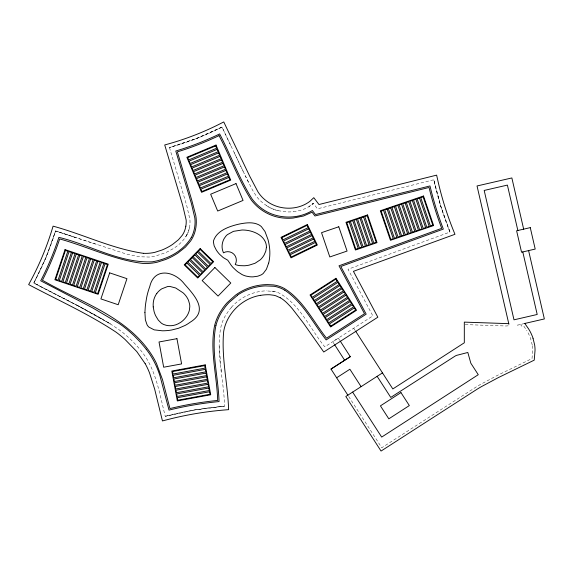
<?xml version="1.0" encoding="UTF-8"?>
<svg xmlns="http://www.w3.org/2000/svg" width="573" height="573" viewBox="0 0 573 573"><rect width="100%" height="100%" fill="white"/><g stroke="black" fill="none" stroke-linecap="round" stroke-linejoin="round"><path stroke-width="0.43" stroke-dasharray="2.87 2.15" d="M231.413 307.45A54.707 54.707 0 0 0 228.491 311.032L224.967 316.454A44.408 44.408 0 0 0 221.479 324.504C215.047 351.356 224.072 379.068 224.516 406.171L194.662 409.939L165.26 416.277C159.308 393.236 155.985 367.809 139.748 349.201C134.254 342.604 127.98 336.673 121.275 331.33C94.158 311.87 62.851 299.156 33.843 282.976A289.215 289.215 0 0 0 55.588 230.962L126.418 254.061L138.953 256.733L149.08 257.055A42.696 42.696 0 0 0 155.19 256.145L165.296 252.765A62.149 62.149 0 0 0 170.976 249.892C181.326 244.463 190.358 234.314 190.007 222.03A25.771 25.771 0 0 0 189.899 219.38L186.726 205.6L169.472 147.569A289.229 289.229 0 0 0 222.002 127.099L244.306 173.777M189.405 227.846L188.875 230.024A25.67 25.67 0 0 1 187.063 234.615L185.681 237L188.109 232.287M293.347 211.688C300.596 210.9 307.902 208.386 313.309 203.343L317.456 208.816L433.768 179.764A332.498 332.498 0 0 0 449.948 232.079L348.019 269.26L372.844 315.902L324.791 346.83C309.893 328.673 299.923 303.762 278.141 292.595A25.069 25.069 0 0 0 274.288 291.485L266.789 290.926M312.127 204.389L313.309 203.343L308.833 206.731M222.002 127.099L196.238 138.616L169.472 147.569L196.238 138.616L222.002 127.099L231.492 147.053M165.26 416.277L194.662 409.939L224.516 406.171A346.235 346.235 0 0 0 165.26 416.277M524.782 323.459L517.548 325.127L521.473 324.827L521.888 326.395L523.779 326.087L526.666 330.327M465.183 324.59L506.002 326.001L509.239 325.758L508.917 324.361M271.767 291.091L276.845 292.144M278.113 210.714L287.324 211.931A46.334 46.334 0 0 0 293.347 211.688M74.777 237.215L55.588 230.962L45.99 257.499L33.843 282.976L76.696 305.094L110.704 324.06L76.696 305.094L33.843 282.976L45.99 257.499L55.588 230.962L97.618 244.793M76.696 305.094L102.481 319.161M266.588 205.678L267.813 206.445A38.112 38.112 0 0 0 278.113 210.714A38.233 38.233 0 0 1 266.588 205.678L262.233 202.419A43.885 43.885 0 0 1 259.533 199.905L258.738 199.067A34.824 34.824 0 0 1 256.539 196.453L252.457 189.992L245.459 176.147M353.72 328.207L355.16 330.442M339.768 340.348L338.335 338.113L332.72 341.737L334.152 343.965M348.699 396.487L381.768 447.749L476.199 386.947A188.71 188.71 0 0 1 480.432 384.454L497.249 375.473L532.016 358.555L532.646 350.418A29.538 29.538 0 0 0 532.231 344.967M248.474 182.286L233.512 151.279M532.217 344.967L530.72 338.994A40.067 40.067 0 0 0 526.644 330.342M221.106 368.675L221.593 373.668M220.669 364.106L219.244 346.436M231.334 307.379A49.163 49.163 0 0 1 266.782 290.805M449.963 232.072L440.809 206.33L433.768 179.764L440.809 206.33L449.963 232.072"/><path stroke-width="0.86" d="M185.838 226.22L185.351 228.491A22.032 22.032 0 0 1 182.293 235.238L178.468 239.729L172.559 244.442A58.453 58.453 0 0 1 161.901 250.064L154.939 252.313A41.22 41.22 0 0 1 143.4 253.323M215.906 325.521C210.814 350.69 218.256 376.296 219.051 401.573L217.804 401.694A350.862 350.862 0 0 0 170.253 409.795L169.014 410.096L159.924 375.673A114.199 114.199 0 0 0 157.432 368.79L156.379 366.297A83.751 83.751 0 0 0 146.244 349.286M268.63 263.15L266.416 269.253L263.258 273.421A11.317 11.317 0 0 1 261.13 274.911L257.764 276.207L253.123 276.852A25.713 25.713 0 0 1 249.448 276.709L246.118 276.1A20.47 20.47 0 0 1 241.964 274.51L237.967 271.939A46.7 46.7 0 0 1 236.405 270.7L233.039 267.512A26.265 26.265 0 0 1 230.153 263.745L227.782 260.228L223.212 257.564L219.538 254.247A29.13 29.13 0 0 1 216.179 249.842L214.166 245.874L213.414 242.093A7.32 7.32 0 0 1 213.643 240.438C216.558 232.072 225.54 227.961 233.433 225.569A73.1 73.1 0 0 1 240.495 223.807C246.44 222.718 253.008 221.923 258.624 224.723A13 13 0 0 1 261.41 226.672L264.998 231.535L268.006 239.586A55.316 55.316 0 0 1 269.417 246.712A44.952 44.952 0 0 1 268.687 263.165M191.246 237.551C183.124 251.253 167.531 259.225 152.21 261.818C119.535 263.243 89.94 244.814 58.876 237.358L58.482 238.554A293.784 293.784 0 0 1 41.299 279.66L40.719 280.791L92.919 308.023L119.134 323.494A102.187 102.187 0 0 1 125.473 328.193A126.275 126.275 0 0 1 130.558 332.512L131.289 333.171A150.52 150.52 0 0 1 134.218 335.893L140.521 342.346L146.273 349.265M237.48 295.31L229.214 302.365A59.148 59.148 0 0 0 225.497 306.612L221.78 311.884A50.08 50.08 0 0 0 215.906 325.521M533.012 338.292L534.609 344.767A31.866 31.866 0 0 1 535.032 350.389L534.237 360.138L498.345 377.6L481.628 386.524A184.936 184.936 0 0 0 477.445 388.988L381.059 451.058L345.813 396.487L382.485 372.887M347.926 395.284L331.001 369.055L350.282 356.678L340.247 341.085M331.008 369.069L350.282 356.678M336.623 377.779L349.895 369.234L361.09 386.625M524.467 323.53L544.35 318.946L528.6 250.587M260.686 295.303C242.508 298.067 226.808 313.195 223.699 331.366C221.185 357.48 227.782 383.566 228.62 409.652L224.831 409.96A342.439 342.439 0 0 0 166.22 419.952L162.446 420.94L154.681 389.189L149.61 373.13A74.304 74.304 0 0 0 145.177 363.654M508.76 323.659L464.316 322.126L464.316 342.776L392.82 388.952L355.64 331.187M143.4 253.33C112.215 248.789 83.386 234.364 53.088 226.156L51.957 229.845A285.418 285.418 0 0 1 30.498 281.178L28.65 284.602C57.873 300.094 88.256 313.768 115.904 332.054A84.761 84.761 0 0 1 118.339 333.866L121.161 336.122A134.813 134.813 0 0 1 125.1 339.524L136.789 351.586L145.162 363.662M280.24 297.788L276.071 295.89A20.692 20.692 0 0 0 273.937 295.296L269.847 294.751A44.336 44.336 0 0 0 260.694 295.353M284.76 290.167C302.988 302.351 313.016 323.036 326.166 339.918L366.183 314.162L340.806 266.495L443.344 229.093L442.886 227.896A337.146 337.146 0 0 1 430.287 187.178L429.979 185.939L315.437 214.546L312.385 210.513C299.966 218.184 283.757 219.015 270.363 213.428C263.215 210.341 256.905 205.349 252.22 199.132C239.199 178.604 230.919 155.398 219.638 133.924L218.492 134.476A293.799 293.799 0 0 1 177.007 150.649L175.796 151.014L191.439 203.644L194.849 218.055A33.986 33.986 0 0 1 191.31 237.58M524.782 323.459L528.521 328.787A42.774 42.774 0 0 1 533.048 338.278M377.106 376.282L390.757 397.418L455.334 355.948A14.404 14.404 0 0 1 456.531 355.382L467.826 352.474L470.827 363.189L478.262 374.706L381.682 437.084L352.624 392.09M334.625 344.695L344.66 360.288M219.036 135.622C230.174 156.73 238.282 179.571 251.11 199.762C258.924 210.298 271.387 217.296 284.516 218.127A52.229 52.229 0 0 0 293.054 218.084L303.568 216L312.063 212.189L314.928 215.978L429.048 187.471A338.414 338.414 0 0 0 441.697 228.348L339.001 265.808L364.514 313.725L326.51 338.192C313.202 321.26 303.167 300.109 284.294 288.455A31.823 31.823 0 0 0 273.529 284.91L267.605 284.58A56.183 56.183 0 0 0 255.336 286.027A54.041 54.041 0 0 0 235.467 295.202L227.359 302.494A60.294 60.294 0 0 0 223.04 307.744L219.731 312.837A51.104 51.104 0 0 0 214.646 325.371C209.611 350.21 216.945 375.501 217.683 400.434A352.13 352.13 0 0 0 169.952 408.563L162.488 379.598L156.508 363.533A81.029 81.029 0 0 0 153.084 357.108C128.746 316.826 80.9 302.472 42.423 280.24A295.052 295.052 0 0 0 59.685 238.948C87.569 246.619 114.156 260.049 143.064 263.451A50.89 50.89 0 0 0 157.274 262.19L165.654 259.49A68.237 68.237 0 0 0 178.217 252.858L185.444 247.092L190.687 240.911A32.16 32.16 0 0 0 195.121 231.22L195.5 229.608A36.873 36.873 0 0 0 195.751 215.398L191.74 200.106L177.372 151.859A295.066 295.066 0 0 0 219.036 135.622M523.658 229.15L511.861 177.945L477.037 185.967L508.845 324.017M517.856 230.489L507.392 185.093L484.185 190.444L513.995 319.827L537.202 314.477L522.791 251.927M153.199 306.906L154.073 311.504A28.263 28.263 0 0 0 155.684 315.795L158.248 320.063L161.206 323.022A12.828 12.828 0 0 0 163.964 324.583L166.385 325.342A17.806 17.806 0 0 0 178.01 323.888L180.688 322.348A23.099 23.099 0 0 0 185.337 318.101L186.289 316.876A18.809 18.809 0 0 0 189.369 310.222L189.785 306.791A15.063 15.063 0 0 0 189.584 304.105L188.488 300.302A20.678 20.678 0 0 0 183.088 292.832L175.718 287.997L169.787 286.414A11.467 11.467 0 0 0 167.631 286.543L161.794 288.813A18.243 18.243 0 0 0 156.837 293.419M185.817 226.22A25.592 25.592 0 0 0 186.161 220.075L182.644 205.17L164.723 144.962L168.441 143.916A285.433 285.433 0 0 0 220.283 123.711L223.756 121.942L249.563 175.897L257.95 191.833A34.538 34.538 0 0 0 263.021 198.05A40.389 40.389 0 0 0 265.27 200.006C277.447 210.255 296.95 211.072 309.699 201.467A22.941 22.941 0 0 0 310.709 200.571L313.789 197.678L318.968 204.518L436.633 175.137L437.478 178.941A328.694 328.694 0 0 0 453.479 230.661L454.962 234.3L353.426 271.337L377.843 317.198L323.759 352.015L303.489 323.193L292.517 308.954A100.039 100.039 0 0 0 289.902 305.975L287.603 303.583A37.474 37.474 0 0 0 280.283 297.724M153.263 306.899A19.726 19.726 0 0 1 156.801 293.39M284.745 290.182A30.978 30.978 0 0 0 274.188 286.278L265.22 285.92A54.335 54.335 0 0 0 237.394 295.181M144.919 312.414L145.363 319.87L147.118 324.92A9.669 9.669 0 0 0 148.951 327.14L154.187 329.855L162.274 330.793A52.931 52.931 0 0 0 171.571 330.019L178.432 328.308L185.108 325.435A41.772 41.772 0 0 0 190.043 322.312C209.209 310.795 194.419 295.396 184.427 283.993C174.521 271.072 154.323 266.889 149.754 286.586A72.248 72.248 0 0 0 146.645 297.595L145.685 303.468A113.168 113.168 0 0 0 145.256 307.214L144.919 312.414M266.416 247.307L265.808 251.103L264.146 254.942A20.535 20.535 0 0 1 260.3 259.805L255.049 263.272L249.14 265.149A33.427 33.427 0 0 1 244.342 265.772L239.65 265.621A19.439 19.439 0 0 1 235.216 264.504A8.574 8.574 0 0 0 223.449 252.829L222.611 250.408A15.127 15.127 0 0 1 222.209 244.506A16.488 16.488 0 0 1 224.251 238.432L225.848 236.169A13.802 13.802 0 0 1 227.366 234.651L233.469 231.334L242.121 229.995A34.165 34.165 0 0 1 250.415 230.991C256.418 232.488 262.534 235.854 265.256 241.663A13.007 13.007 0 0 1 266.416 247.307M65.028 249.62L54.893 279.767L98.126 294.307L108.261 264.153L65.028 249.62M65.429 250.422L55.696 279.373L58.095 280.176L67.829 251.225L65.429 250.422M69.032 251.633L59.298 280.584L61.698 281.386L71.432 252.442L69.032 251.633M72.635 252.843L62.901 281.794L65.301 282.604L75.034 253.653L72.635 252.843M76.238 254.054L66.504 283.005L68.903 283.814L78.637 254.863L76.238 254.054M79.84 255.264L70.107 284.215L72.506 285.025L82.24 256.074L79.84 255.264M83.443 256.475L73.709 285.426L76.109 286.235L85.843 257.284L83.443 256.475M87.046 257.685L77.312 286.636L79.711 287.445L89.445 258.495L87.046 257.685M90.649 258.903L80.915 287.847L83.314 288.656L93.048 259.705L90.649 258.903M94.251 260.113L84.518 289.057L86.917 289.866L96.651 260.916L94.251 260.113M97.854 261.324L88.12 290.275L90.52 291.077L100.254 262.126L97.854 261.324M101.457 262.534L91.723 291.485L94.122 292.287L103.856 263.344L101.457 262.534M105.06 263.745L95.326 292.696L97.725 293.505L107.459 264.554L105.06 263.745M109.672 272.863L100.912 298.927L118.196 304.736L126.955 278.679L109.672 272.863M200.156 248.539L184.234 264.862L197.742 278.034L213.657 261.703L200.156 248.539M186.898 263.036L185.129 264.855L197.728 277.139L199.497 275.319L186.898 263.036M189.556 260.314L187.786 262.133L200.378 274.417L202.147 272.598L189.556 260.314M192.206 257.592L190.437 259.411L203.035 271.695L204.805 269.876L192.206 257.592M194.856 254.87L193.094 256.69L205.686 268.973L207.455 267.154L194.856 254.87M197.513 252.156L195.744 253.968L208.343 266.252L210.112 264.44L197.513 252.156M200.163 249.434L198.394 251.246L210.993 263.53L212.762 261.718L200.163 249.434M214.896 267.519L202.169 280.577L218.062 296.069L230.79 283.019L214.896 267.519M400.957 392.598L380.429 405.856L388.816 418.834L409.337 405.577L400.957 392.598M335.971 278.292L310.036 294.988L330.607 326.947L356.542 310.251L335.971 278.292M335.778 279.166L310.91 295.174L312.285 297.308L337.153 281.3L335.778 279.166M337.834 282.367L312.973 298.368L314.341 300.503L339.209 284.495L337.834 282.367M339.896 285.562L315.028 301.57L316.396 303.697L341.264 287.689L339.896 285.562M341.952 288.756L317.084 304.764L318.459 306.892L343.32 290.891L341.952 288.756M344.008 291.951L319.14 307.959L320.515 310.086L345.383 294.085L344.008 291.951M346.063 295.145L321.195 311.153L322.57 313.288L347.439 297.28L346.063 295.145M348.126 298.347L323.258 314.348L324.626 316.482L349.494 300.474L348.126 298.347M350.182 301.541L325.314 317.549L326.682 319.677L351.55 303.669L350.182 301.541M352.237 304.736L327.369 320.744L328.744 322.871L353.613 306.87L352.237 304.736M354.293 307.93L329.425 323.938L330.8 326.073L355.668 310.065L354.293 307.93M307.329 224.516L281.014 237.344L291.005 257.843L317.32 245.022L307.329 224.516M307.035 225.368L281.859 237.63L282.969 239.908L308.145 227.646L307.035 225.368M308.704 228.785L283.528 241.047L284.638 243.324L309.814 231.062L308.704 228.785M310.365 232.201L285.189 244.47L286.299 246.748L311.476 234.479L310.365 232.201M312.034 235.618L286.858 247.887L287.968 250.165L313.144 237.895L312.034 235.618M313.696 239.034L288.52 251.303L289.63 253.581L314.806 241.312L313.696 239.034M315.365 242.451L290.189 254.72L291.299 256.998L316.475 244.728L315.365 242.451M216.028 145.055L186.87 157.274L201.56 192.335L230.718 180.115L216.028 145.055M215.692 145.886L187.7 157.618L188.675 159.953L216.666 148.221L215.692 145.886M217.16 149.395L189.169 161.12L190.15 163.455L218.134 151.73L217.16 149.395M218.628 152.898L190.637 164.63L191.618 166.965L219.609 155.233L218.628 152.898M220.096 156.4L192.105 168.133L193.087 170.468L221.078 158.742L220.096 156.4M221.565 159.91L193.574 171.635L194.555 173.977L222.546 162.245L221.565 159.91M223.033 163.412L195.042 175.145L196.023 177.48L224.014 165.755L223.033 163.412M224.501 166.922L196.51 178.647L197.492 180.989L225.483 169.257L224.501 166.922M225.97 170.425L197.979 182.157L198.96 184.492L226.951 172.76L225.97 170.425M227.438 173.934L199.447 185.659L200.428 187.994L228.419 176.269L227.438 173.934M228.914 177.437L200.922 189.169L201.897 191.504L229.888 179.772L228.914 177.437M236.012 183.596L210.656 194.218L217.704 211.036L243.059 200.414L236.012 183.596M367.558 214.932L345.977 222.303L355.439 250.007L377.02 242.637L367.558 214.932M423.519 196.009L380.35 210.749L390.442 240.295L433.611 225.554L423.519 196.009M349.179 221.88L346.78 222.696L355.833 249.198L358.232 248.381L349.179 221.88M352.775 220.648L350.382 221.472L359.429 247.973L361.828 247.149L352.775 220.648M356.377 219.423L353.978 220.24L363.024 246.741L365.424 245.924L356.377 219.423M359.973 218.191L357.573 219.015L366.627 245.516L369.019 244.692L359.973 218.191M363.569 216.966L361.169 217.783L370.222 244.284L372.622 243.468L363.569 216.966M367.164 215.734L364.765 216.558L373.818 243.059L376.217 242.236L367.164 215.734M383.552 210.327L381.16 211.143L390.836 239.493L393.236 238.676L383.552 210.327M387.155 209.095L384.755 209.911L394.432 238.268L396.831 237.444L387.155 209.095M390.75 207.87L388.351 208.687L398.034 237.036L400.427 236.219L390.75 207.87M394.346 206.638L391.946 207.462L401.63 235.811L404.029 234.987L394.346 206.638M397.941 205.413L395.542 206.23L405.226 234.579L407.625 233.763L397.941 205.413M401.537 204.181L399.145 205.005L408.821 233.354L411.221 232.531L401.537 204.181M405.14 202.957L402.74 203.773L412.417 232.122L414.816 231.306L405.14 202.957M408.735 201.725L406.336 202.548L416.019 230.898L418.412 230.074L408.735 201.725M412.331 200.5L409.931 201.316L419.615 229.666L422.015 228.849L412.331 200.5M415.926 199.268L413.527 200.092L423.211 228.441L425.61 227.617L415.926 199.268M419.522 198.043L417.13 198.86L426.806 227.209L429.206 226.392L419.522 198.043M423.125 196.811L420.725 197.635L430.402 225.984L432.801 225.16L423.125 196.811M338.779 226.772L321.525 232.667L329.819 256.955L347.073 251.067L338.779 226.772M530.269 227.631L516.61 230.776L521.552 252.213L535.203 249.069L530.269 227.631M176.95 338.672L159.022 341.974L163.67 367.214L181.605 363.912L176.95 338.672M205.213 364.872L171.807 371.032L177.322 400.935L210.721 394.776L205.213 364.872M204.704 365.61L172.545 371.54L173.003 374.033L205.163 368.102L204.704 365.61M205.392 369.349L173.232 375.279L173.691 377.765L205.85 371.841L205.392 369.349M206.079 373.087L173.927 379.011L174.385 381.503L206.538 375.58L206.079 373.087M206.767 376.826L174.615 382.75L175.073 385.242L207.225 379.319L206.767 376.826M207.455 380.565L175.302 386.489L175.761 388.981L207.913 383.058L207.455 380.565M208.149 384.304L175.99 390.227L176.448 392.72L208.608 386.796L208.149 384.304M208.837 388.043L176.677 393.966L177.136 396.459L209.295 390.535L208.837 388.043M209.525 391.774L177.365 397.705L177.831 400.198L209.983 394.267L209.525 391.774"/></g></svg>
